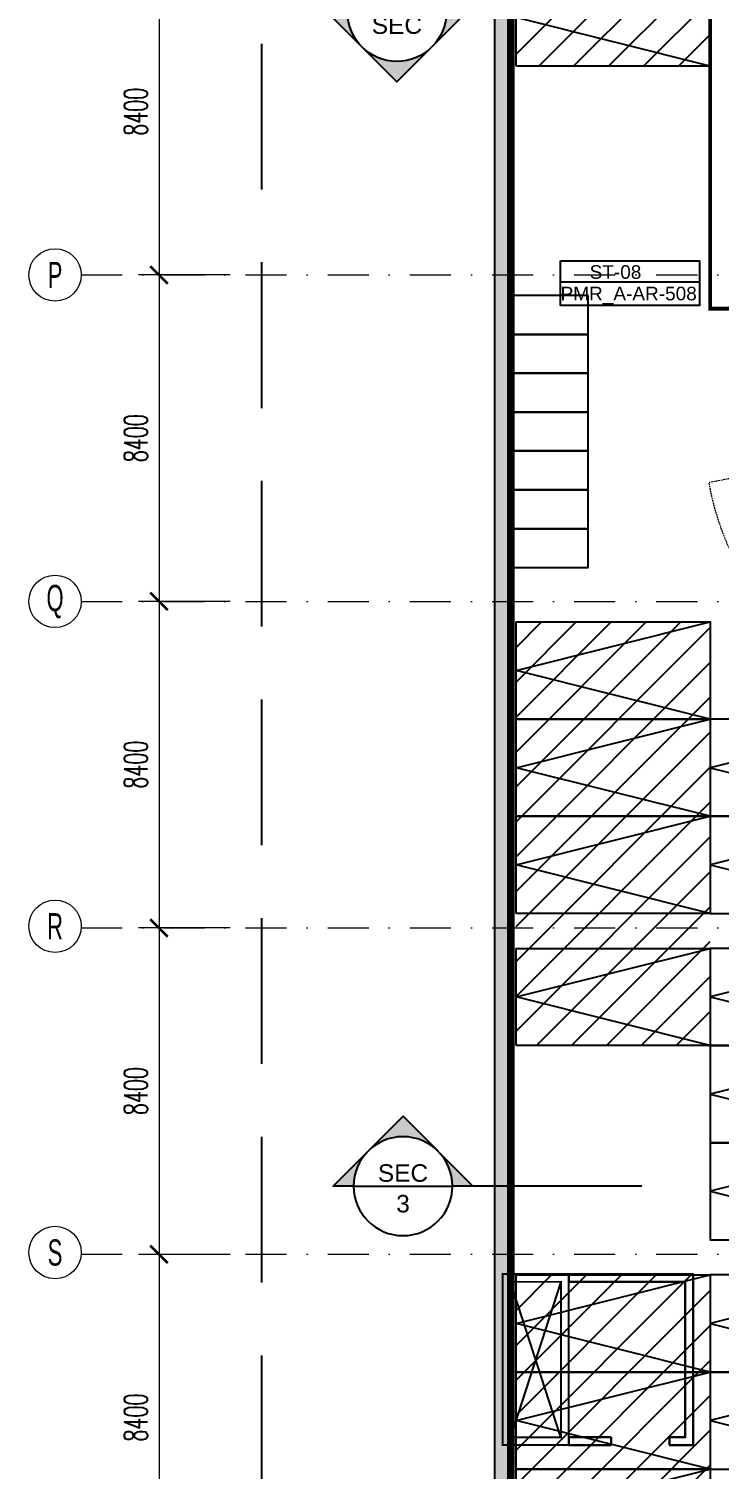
# Model space of a CAD drawing. Header units: millimetres. Extents: x 2509692 to 6766201, y 361130 to 898117.
# Drawn here: x 2513852 to 2531616, y 720265 to 757327 of the extents above; entities that cross this region are included whole.
import ezdxf
from ezdxf.enums import TextEntityAlignment as Align

# ---------------------------------------------------------------- set-up
doc = ezdxf.new("R2010")
doc.units = ezdxf.units.MM
doc.header["$LTSCALE"] = 100
for name, pattern in [('( Hidden )', [0.375, 0.25, -0.125]), ('01.MAIN DRAWING_NW$0$(X-REF)S12-200-HIDDEN', [0.375, 0.25, -0.125]), ('01.NW_MACHINES$0$DASHED', [0.75, 0.5, -0.25]), ('AUDIT_I_191030115539-19', [0]), ('DASHDOT', [1, 0.5, -0.25, 0, -0.25]), ('PAMIR A_GROUND FLOOR GRID$0$( Dashed )', [0.75, 0.5, -0.25]), ('PAMIR A_GROUND FLOOR GRID$0$ACAD_ISO05W100', [33, 24, -3, 0, -3, 0, -3]), ('PAMIR A_GROUND FLOOR GRID$0$CMP LANDSUBDIVISION$0$ACAD_ISO12W100', [21, 12, -3, 0, -3, 0, -3]), ('PAMIR A_GROUND FLOOR GRID$0$CMP LANDSUBDIVISION$0$DASHED2', [0.375, 0.25, -0.125]), ('PAMIR A_GROUND FLOOR GRID$0$DGN Style 4', [21.138408, 10.562602, -5.281301, 0.013203, -5.281301])]:
    doc.linetypes.add(name, pattern=pattern)
doc.layers.get('0').update_dxf_attribs({"color": 8})
doc.layers.get('Defpoints').update_dxf_attribs({"color": 8})
for name, color, linetype in [('2 WHEELER PARKING', 8, 'AUDIT_I_191030115539-19'), ('4 WHEELER', 8, 'Continuous'), ('4 wheeler jockey', 8, 'Continuous'), ('A_Cross Reference', 8, 'Continuous'), ('A_CUTOUT', 8, 'Continuous'), ('A_RCC', 8, 'Continuous'), ('A_STAIRCASE DIM', 8, 'Continuous'), ('A_wall', 8, 'Continuous'), ('CAR', 8, 'Continuous'), ('PAMIR A_GROUND FLOOR GRID$0$CMP LANDSUBDIVISION$0$MP-PROP-ASSET LINE', 8, 'PAMIR A_GROUND FLOOR GRID$0$CMP LANDSUBDIVISION$0$ACAD_ISO12W100'), ('SECTION LINES', 8, 'Continuous')]:
    doc.layers.add(name, color=color, linetype=linetype)
for name, color, linetype, lineweight in [('A-WALL', 8, 'Continuous', 30), ('AC-ZONING LINE', 8, 'Continuous', 15), ('CAMERA', 5, 'Continuous', 20), ('CAMERA RANGE', 2, '01.MAIN DRAWING_NW$0$(X-REF)S12-200-HIDDEN', 20), ('CLOUD REFERNCE', 8, 'Continuous', 0), ('PAMIR A_GROUND FLOOR GRID$0$A_GRID 8.4 x 8.4 MT.', 8, 'PAMIR A_GROUND FLOOR GRID$0$DGN Style 4', 0), ('PAMIR A_GROUND FLOOR GRID$0$A_GRID DIMENSIONS', 8, 'Continuous', 0), ('PAMIR A_GROUND FLOOR GRID$0$A_GRID NUMBERING', 8, 'Continuous', 0), ('PAMIR A_GROUND FLOOR GRID$0$CMP LANDSUBDIVISION$0$MP-BASEMENT LIN', 8, 'PAMIR A_GROUND FLOOR GRID$0$ACAD_ISO05W100', 20)]:
    doc.layers.add(name, color=color, linetype=linetype, lineweight=lineweight)
doc.styles.add('PAMIR A_GROUND FLOOR GRID$0$ASSET_03_GRID$0$F6', font='arial.ttf', dxfattribs={"width": 0.6})
doc.styles.add('PAMIR A_GROUND FLOOR GRID$0$ASSET_03_GRID$0$MISC', font='romans.shx', dxfattribs={"width": 0.6})
doc.styles.get("Standard").update_dxf_attribs({"font": 'arial.ttf'})
doc.dimstyles.new('PAMIR A_GROUND FLOOR GRID$0$ASSET_03_GRID$0$TPCL-DIM-300', dxfattribs={"dimscale": 300, "dimtxt": 2.25, "dimasz": 1.5, "dimexe": 1.75, "dimexo": 1, "dimgap": 1, "dimtad": 2, "dimdec": 0, "dimzin": 0, "dimdsep": 46, "dimtxsty": 'PAMIR A_GROUND FLOOR GRID$0$ASSET_03_GRID$0$MISC', "dimblk": 'PAMIR A_GROUND FLOOR GRID$0$ASSET_03_GRID$0$_ArchTick', "dimcen": 1, "dimdle": 2, "dimclrd": 1, "dimclre": 1, "dimclrt": 7, "dimadec": 0, "dimazin": 0, "dimtfac": 1, "dimtdec": 0, "dimtofl": 0, "dimtmove": 0, "dimatfit": 3, "dimfxl": 1, "dimtolj": 1, "dimtzin": 0, "dimlwd": -1, "dimlwe": -1, "dimarcsym": 0})

# ---------------------------------------------------------------- blocks, each defined once
blk = doc.blocks.new('2 WHEELER 1')
at = {"layer": '2 WHEELER PARKING', "linetype": 'ByBlock', "lineweight": -2, "ltscale": 0.5}
blk.add_lwpolyline([(-2000, 0), (0, 0), (0, -1000), (-2000, -1000)], close=True, dxfattribs=at)
blk = doc.blocks.new('qdfesw')
at = {"layer": '4 wheeler jockey', "linetype": 'ByBlock', "lineweight": -2, "ltscale": 0.5}
blk.add_lwpolyline([(2705606, 1306842), (2708106, 1306842), (2708106, 1311842), (2705606, 1311842)], close=True, dxfattribs=at)
blk.add_lwpolyline([(2705606, 1311842), (2706856, 1306842), (2708106, 1311842)], dxfattribs=at)
blk = doc.blocks.new('JOCKEY PARK')
at = {"layer": 'A_STAIRCASE DIM', "transparency": 33554687}
h = blk.add_hatch(dxfattribs=at)
h.set_pattern_fill('ANSI31', color=8, scale=200)
h.set_pattern_definition([(45, (1000500, -500), (-449.0128, 449.0128), [])])
h.paths.add_polyline_path([(3526745, 803042), (3531888, 803042), (3531888, 787065), (3526745, 787065)])
h.paths.add_polyline_path([(3526888, 786165), (3531888, 786165), (3531888, 776165), (3526888, 776165)])
h.paths.add_polyline_path([(3526888, 775165), (3531883, 775165), (3531883, 755865), (3526888, 755865)])
h.paths.add_polyline_path([(3526888, 741565), (3531888, 741565), (3531888, 730665), (3526888, 730665)])
h.paths.add_polyline_path([(3526888, 724765), (3531888, 724765), (3531888, 702965), (3526888, 702965)])
h.paths.add_polyline_path([(3526888, 697065), (3531888, 697065), (3531888, 692065), (3526888, 692065)])
h.paths.add_polyline_path([(3565488, 766765), (3570488, 766765), (3570488, 759265), (3565488, 759265)])
h.paths.add_polyline_path([(3594211, 766765), (3599211, 766765), (3599211, 759265), (3594211, 759265)])
h.paths.add_polyline_path([(3632688, 811365), (3637688, 811365), (3637688, 750865), (3632688, 750865)])
h.paths.add_polyline_path([(3603738, 707470), (3619638, 707470), (3619638, 702470), (3603738, 702470)])
h.paths.add_polyline_path([(3632688, 739065), (3637688, 739065), (3637688, 700465), (3632688, 700465)])
h.paths.add_polyline_path([(3578660, 799643), (3586160, 799643), (3586160, 794643), (3578660, 794643)])
h.paths.add_polyline_path([(3565260, 803043), (3570260, 803043), (3570260, 795543), (3565260, 795543)])
h.paths.add_polyline_path([(3615888, 820665), (3615888, 821075)])
h.paths.add_polyline_path([(3561860, 863093), (3577760, 863093), (3577760, 858093), (3561860, 858093)])
h.paths.add_polyline_path([(3589560, 863093), (3594560, 863093), (3594560, 858093), (3589560, 858093)])
h.paths.add_polyline_path([(3595460, 863093), (3602960, 863093), (3602960, 858093), (3595460, 858093)])
h.paths.add_polyline_path([(3620538, 863093), (3636438, 863093), (3636438, 858093), (3620538, 858093)])
at = {"layer": '4 wheeler jockey', "xscale": -1, "rotation": 270}
for p in [(2220046, -1949741), (2220046, -1966541), (2220046, -1969041), (2220046, -1971541), (2220046, -1974941), (2220046, -1983341), (2220046, -1985841), (2220046, -1988341)]:
    blk.add_blockref('qdfesw', p, dxfattribs=at)
blk = doc.blocks.new('*U20')
h = blk.add_hatch(color=256)
h.paths.add_polyline_path([(200, -200), (0, -400), (0, -282.8, 0.198912)])
h.paths.add_polyline_path([(400, 0), (200, -200, 0.414214), (200, 200)])
h.paths.add_polyline_path([(131.5, 268.5), (124.4, 254, 0.114349), (0, 282.8), (0, 400)])
h.paths.add_polyline_path([(200, 200, 0.082683), (124.4, 254), (131.5, 268.5)])
h = blk.add_hatch(color=256)
h.paths.add_polyline_path([(200, -200), (0, -400), (0, -282.8, 0.198912)])
h.paths.add_polyline_path([(400, 0), (200, -200, 0.414214), (200, 200)])
h.paths.add_polyline_path([(131.5, 268.5), (124.4, 254, 0.114349), (0, 282.8), (0, 400)])
h.paths.add_polyline_path([(200, 200, 0.082683), (124.4, 254), (131.5, 268.5)])
blk.add_line((0, -282.8), (0, 282.8))
blk.add_lwpolyline([(0, -282.8), (0, -400), (400, 0), (0, 400), (0, 282.8)])
blk.add_circle((0, 0), 282.8)
for tag, p in [('TAGNUMBER', (-100, 0)), ('ELE', (75, 0))]:
    blk.add_attdef(tag, text='', height=100, rotation=270).set_placement(p, align=Align.MIDDLE_CENTER)
blk = doc.blocks.new('A$C7f0d5cc6')
at = {"layer": 'SECTION LINES', "linetype": 'DASHDOT', "ltscale": 100}
blk.add_line((119786, -153146), (5436, -153146), dxfattribs=at)
at = {"layer": 'SECTION LINES', "linetype": '( Hidden )'}
ref = blk.add_blockref('*U20', (3479, -122933), dxfattribs=dict(at, xscale=4.5, yscale=4.5, zscale=4.5, rotation=270))
ref.add_attrib('TAGNUMBER', '4', dxfattribs={"layer": '0', "height": 450}).set_placement((3479, -122483), align=Align.MIDDLE_CENTER)
ref.add_attrib('ELE', 'SEC', dxfattribs={"layer": '0', "height": 450}).set_placement((3479, -123271), align=Align.MIDDLE_CENTER)
ref = blk.add_blockref('*U20', (3636, -153146), dxfattribs=dict(at, xscale=-4.5, yscale=4.5, zscale=4.5, rotation=270))
ref.add_attrib('TAGNUMBER', '3', dxfattribs={"layer": '0', "height": 450}).set_placement((3636, -153596), align=Align.MIDDLE_CENTER)
ref.add_attrib('ELE', 'SEC', dxfattribs={"layer": '0', "height": 450}).set_placement((3636, -152808), align=Align.MIDDLE_CENTER)
blk = doc.blocks.new('STAIRCASE TAG ATTRIBUTE')
at = {"layer": 'A_Cross Reference'}
blk.add_line((5351252, 576357), (5354829, 576357), dxfattribs=at)
blk.add_lwpolyline([(5351252, 576891), (5354829, 576891), (5354829, 575746), (5351252, 575746)], close=True, dxfattribs=at)
at = {"layer": 'A_wall'}
for tag, p in [('ST-', (5352379, 576432)), ('PMR_A-AR-', (5351308, 575878))]:
    blk.add_attdef(tag, p, '', height=350, dxfattribs=at)
blk = doc.blocks.new('staicases')
at = {"layer": 'CLOUD REFERNCE', "linetype": 'DASHDOT', "ltscale": 10, "const_width": 100}
blk.add_lwpolyline([(5606951, 476495), (5615160, 476495), (5615160, 466403), (5606951, 466413)], close=True, dxfattribs=at)
at = {"layer": 'A_wall'}
ref = blk.add_blockref('STAIRCASE TAG ATTRIBUTE', (251850, -109252), dxfattribs=at)
ref.add_attrib('PMR_A-AR-', 'PMR_A-AR-508', (5603102, 466626), dxfattribs={"height": 350})
ref.add_attrib('ST-', 'ST-08', (5603850, 467180), dxfattribs={"height": 350})
blk = doc.blocks.new('PAMIR A_GROUND FLOOR GRID$0$ASSET LINE')
at = {"layer": 'PAMIR A_GROUND FLOOR GRID$0$CMP LANDSUBDIVISION$0$MP-BASEMENT LIN', "color": 3, "linetype": 'PAMIR A_GROUND FLOOR GRID$0$( Dashed )', "ltscale": 100, "flags": 128}
blk.add_lwpolyline([(5601412, 408058), (5601412, 591058), (5713543, 591058), (5713543, 408058)], close=True, dxfattribs=at)
at = {"layer": 'PAMIR A_GROUND FLOOR GRID$0$CMP LANDSUBDIVISION$0$MP-PROP-ASSET LINE', "linetype": 'PAMIR A_GROUND FLOOR GRID$0$CMP LANDSUBDIVISION$0$DASHED2', "ltscale": 150, "flags": 128}
blk.add_lwpolyline([(5595412, 402058), (5595412, 597058), (5719543, 597058), (5719543, 402058)], close=True, dxfattribs=at)
blk = doc.blocks.new('PAMIR A_GROUND FLOOR GRID$0$ASSET_03_GRID$0$_ArchTick')
at = {"color": 0, "linetype": 'ByBlock', "const_width": 0.15}
blk.add_lwpolyline([(-0.5, -0.5), (0.5, 0.5)], dxfattribs=at)
blk = doc.blocks.new('*D68')
at = {"layer": 'Defpoints', "color": 0, "linetype": 'Continuous', "ltscale": 1500000.0, "transparency": 16777216}
for p in [(2519337, 759393), (2517202, 750993), (2519337, 750993)]:
    blk.add_point(p, dxfattribs=at)
at = {"layer": 'PAMIR A_GROUND FLOOR GRID$0$A_GRID DIMENSIONS', "color": 9, "linetype": 'Continuous', "ltscale": 1500000.0, "transparency": 16777216}
for p, q in [((2517202, 759993), (2517202, 750393)), ((2519037, 759393), (2516677, 759393)), ((2519037, 750993), (2516677, 750993))]:
    blk.add_line(p, q, dxfattribs=at)
at = {"layer": 'PAMIR A_GROUND FLOOR GRID$0$A_GRID DIMENSIONS', "color": 9, "linetype": 'Continuous', "ltscale": 1500000.0, "transparency": 16777216, "xscale": 450, "yscale": 450, "zscale": 450}
for p, rotation in [((2517202, 759393), 90), ((2517202, 750993), 270)]:
    blk.add_blockref('PAMIR A_GROUND FLOOR GRID$0$ASSET_03_GRID$0$_ArchTick', p, dxfattribs=dict(at, rotation=rotation))
at = {"layer": 'PAMIR A_GROUND FLOOR GRID$0$A_GRID DIMENSIONS', "color": 7, "linetype": 'Continuous', "ltscale": 1500000.0, "transparency": 16777216, "insert": (2516602, 755193), "char_height": 600, "attachment_point": 5, "rotation": 90, "style": 'PAMIR A_GROUND FLOOR GRID$0$ASSET_03_GRID$0$MISC'}
blk.add_mtext('\\A1;8400', dxfattribs=at)
blk = doc.blocks.new('*D69')
at = {"layer": 'Defpoints', "color": 0, "linetype": 'Continuous', "ltscale": 1500000.0, "transparency": 16777216}
for p in [(2519337, 750993), (2517202, 742593), (2519337, 742593)]:
    blk.add_point(p, dxfattribs=at)
at = {"layer": 'PAMIR A_GROUND FLOOR GRID$0$A_GRID DIMENSIONS', "color": 9, "linetype": 'Continuous', "ltscale": 1500000.0, "transparency": 16777216}
for p, q in [((2517202, 751593), (2517202, 741993)), ((2519037, 750993), (2516677, 750993)), ((2519037, 742593), (2516677, 742593))]:
    blk.add_line(p, q, dxfattribs=at)
at = {"layer": 'PAMIR A_GROUND FLOOR GRID$0$A_GRID DIMENSIONS', "color": 9, "linetype": 'Continuous', "ltscale": 1500000.0, "transparency": 16777216, "xscale": 450, "yscale": 450, "zscale": 450}
for p, rotation in [((2517202, 750993), 90), ((2517202, 742593), 270)]:
    blk.add_blockref('PAMIR A_GROUND FLOOR GRID$0$ASSET_03_GRID$0$_ArchTick', p, dxfattribs=dict(at, rotation=rotation))
at = {"layer": 'PAMIR A_GROUND FLOOR GRID$0$A_GRID DIMENSIONS', "color": 7, "linetype": 'Continuous', "ltscale": 1500000.0, "transparency": 16777216, "insert": (2516602, 746793), "char_height": 600, "attachment_point": 5, "rotation": 90, "style": 'PAMIR A_GROUND FLOOR GRID$0$ASSET_03_GRID$0$MISC'}
blk.add_mtext('\\A1;8400', dxfattribs=at)
blk = doc.blocks.new('*D70')
at = {"layer": 'Defpoints', "color": 0, "linetype": 'Continuous', "ltscale": 1500000.0, "transparency": 16777216}
for p in [(2519337, 742593), (2517202, 734193), (2519337, 734193)]:
    blk.add_point(p, dxfattribs=at)
at = {"layer": 'PAMIR A_GROUND FLOOR GRID$0$A_GRID DIMENSIONS', "color": 9, "linetype": 'Continuous', "ltscale": 1500000.0, "transparency": 16777216}
for p, q in [((2517202, 743193), (2517202, 733593)), ((2519037, 742593), (2516677, 742593)), ((2519037, 734193), (2516677, 734193))]:
    blk.add_line(p, q, dxfattribs=at)
at = {"layer": 'PAMIR A_GROUND FLOOR GRID$0$A_GRID DIMENSIONS', "color": 9, "linetype": 'Continuous', "ltscale": 1500000.0, "transparency": 16777216, "xscale": 450, "yscale": 450, "zscale": 450}
for p, rotation in [((2517202, 742593), 90), ((2517202, 734193), 270)]:
    blk.add_blockref('PAMIR A_GROUND FLOOR GRID$0$ASSET_03_GRID$0$_ArchTick', p, dxfattribs=dict(at, rotation=rotation))
at = {"layer": 'PAMIR A_GROUND FLOOR GRID$0$A_GRID DIMENSIONS', "color": 7, "linetype": 'Continuous', "ltscale": 1500000.0, "transparency": 16777216, "insert": (2516602, 738393), "char_height": 600, "attachment_point": 5, "rotation": 90, "style": 'PAMIR A_GROUND FLOOR GRID$0$ASSET_03_GRID$0$MISC'}
blk.add_mtext('\\A1;8400', dxfattribs=at)
blk = doc.blocks.new('PAMIR A_GROUND FLOOR GRID$0$ASSET_03_GRID$0$A')
blk.add_circle((0, 0), 4)
at = {"style": 'PAMIR A_GROUND FLOOR GRID$0$ASSET_03_GRID$0$F6', "width": 0.6}
blk.add_attdef('GRTAG', text='', height=4, dxfattribs=at).set_placement((0, 0), align=Align.MIDDLE)
blk = doc.blocks.new('*D39')
at = {"layer": 'Defpoints', "color": 0, "linetype": 'Continuous', "ltscale": 1500000.0, "transparency": 16777216}
for p in [(2519337, 734193), (2517202, 725793), (2519337, 725793)]:
    blk.add_point(p, dxfattribs=at)
at = {"layer": 'PAMIR A_GROUND FLOOR GRID$0$A_GRID DIMENSIONS', "color": 9, "linetype": 'Continuous', "ltscale": 1500000.0, "transparency": 16777216}
for p, q in [((2517202, 734793), (2517202, 725193)), ((2519037, 734193), (2516677, 734193)), ((2519037, 725793), (2516677, 725793))]:
    blk.add_line(p, q, dxfattribs=at)
at = {"layer": 'PAMIR A_GROUND FLOOR GRID$0$A_GRID DIMENSIONS', "color": 9, "linetype": 'Continuous', "ltscale": 1500000.0, "transparency": 16777216, "xscale": 450, "yscale": 450, "zscale": 450}
for p, rotation in [((2517202, 734193), 90), ((2517202, 725793), 270)]:
    blk.add_blockref('PAMIR A_GROUND FLOOR GRID$0$ASSET_03_GRID$0$_ArchTick', p, dxfattribs=dict(at, rotation=rotation))
at = {"layer": 'PAMIR A_GROUND FLOOR GRID$0$A_GRID DIMENSIONS', "color": 7, "linetype": 'Continuous', "ltscale": 1500000.0, "transparency": 16777216, "insert": (2516602, 729993), "char_height": 600, "attachment_point": 5, "rotation": 90, "style": 'PAMIR A_GROUND FLOOR GRID$0$ASSET_03_GRID$0$MISC'}
blk.add_mtext('\\A1;8400', dxfattribs=at)
blk = doc.blocks.new('*D40')
at = {"layer": 'Defpoints', "color": 0, "linetype": 'Continuous', "ltscale": 1500000.0, "transparency": 16777216}
for p in [(2519337, 725793), (2517202, 717393), (2519337, 717393)]:
    blk.add_point(p, dxfattribs=at)
at = {"layer": 'PAMIR A_GROUND FLOOR GRID$0$A_GRID DIMENSIONS', "color": 9, "linetype": 'Continuous', "ltscale": 1500000.0, "transparency": 16777216}
for p, q in [((2517202, 726393), (2517202, 716793)), ((2519037, 725793), (2516677, 725793)), ((2519037, 717393), (2516677, 717393))]:
    blk.add_line(p, q, dxfattribs=at)
at = {"layer": 'PAMIR A_GROUND FLOOR GRID$0$A_GRID DIMENSIONS', "color": 9, "linetype": 'Continuous', "ltscale": 1500000.0, "transparency": 16777216, "xscale": 450, "yscale": 450, "zscale": 450}
for p, rotation in [((2517202, 725793), 90), ((2517202, 717393), 270)]:
    blk.add_blockref('PAMIR A_GROUND FLOOR GRID$0$ASSET_03_GRID$0$_ArchTick', p, dxfattribs=dict(at, rotation=rotation))
at = {"layer": 'PAMIR A_GROUND FLOOR GRID$0$A_GRID DIMENSIONS', "color": 7, "linetype": 'Continuous', "ltscale": 1500000.0, "transparency": 16777216, "insert": (2516602, 721593), "char_height": 600, "attachment_point": 5, "rotation": 90, "style": 'PAMIR A_GROUND FLOOR GRID$0$ASSET_03_GRID$0$MISC'}
blk.add_mtext('\\A1;8400', dxfattribs=at)
blk = doc.blocks.new('car 2500x500')
at = {"layer": 'CAR', "color": 0, "ltscale": 0.5}
blk.add_lwpolyline([(0, 0), (2500, 0), (2500, 5000), (0, 5000)], close=True, dxfattribs=at)
blk.add_lwpolyline([(0, 5000), (1250, 0), (2500, 5000)], dxfattribs=at)
blk = doc.blocks.new('CUTOUTS CEILING')
at = {"layer": 'A_CUTOUT'}
for p, q in [((2297545, 721086), (2296245, 725086)), ((2297545, 725086), (2296245, 721086))]:
    blk.add_line(p, q, dxfattribs=at)
at = {"layer": 'A_CUTOUT', "const_width": 50}
for points in [[(2296045, 725286), (2296045, 720886), (2297745, 720886), (2297745, 725286)], [(2296245, 725086), (2296245, 721086), (2297545, 721086), (2297545, 725086)]]:
    blk.add_lwpolyline(points, close=True, dxfattribs=at)
blk = doc.blocks.new('FAN ROOMS')
at = {"layer": 'A-WALL'}
for points in [[(2300945, 720886), (2300339, 720886), (2300339, 721086), (2300745, 721086), (2300745, 725086), (2297745, 725086), (2297745, 725286), (2300945, 725286)], [(2298839, 721086), (2298839, 720886), (2297745, 720886), (2297745, 721086)]]:
    blk.add_lwpolyline(points, close=True, dxfattribs=at)
blk = doc.blocks.new('dome')
at = {"layer": 'CAMERA'}
blk.add_line((1286, 2299), (1286, -2299), dxfattribs=at)
blk.add_line((1286, 2299), (1286, -2299), dxfattribs=at)
at = {"layer": 'CAMERA', "const_width": 61.2}
blk.add_lwpolyline([(0, 2299), (1286, 2299), (1286, -2299), (0, -2299)], close=True, dxfattribs=at)
blk.add_lwpolyline([(0, 2299), (1286, 2299), (1286, -2299), (0, -2299)], close=True, dxfattribs=at)
at = {"layer": 'CAMERA', "ltscale": 100, "const_width": 61.2}
blk.add_lwpolyline([(1286, 2299, -0.8268059), (1286, -2299)], format="xyb", dxfattribs=at)
at = {"layer": 'CAMERA'}
blk.add_circle((2174, 1239), 308, dxfattribs=at)
blk.add_circle((2174, 1239), 308, dxfattribs=at)
blk.add_arc((846, 0), 2341, 280.83171, 79.16829, dxfattribs=at)
blk.add_arc((846, 0), 2341, 280.83171, 79.16829, dxfattribs=at)
at = {"layer": 'CAMERA RANGE'}
blk.add_line((1281, -3), (45184, -3), dxfattribs=at)
at = {"layer": 'CAMERA RANGE', "linetype": '01.NW_MACHINES$0$DASHED', "ltscale": 5}
blk.add_lwpolyline([(1281, -3), (39261, 21604, -0.274115), (39261, -21610)], format="xyb", close=True, dxfattribs=at)
blk = doc.blocks.new('PAMIR A_GROUND FLOOR GRID')
at = {"layer": 'PAMIR A_GROUND FLOOR GRID$0$A_GRID 8.4 x 8.4 MT.'}
for p, q in [((2515201.8, 750993.4), (2648618.7, 750993.4)), ((2515201.8, 742593.4), (2648618.7, 742593.4)), ((2515201.8, 734193.4), (2648618.7, 734193.4)), ((2515201.8, 725793.4), (2648618.7, 725793.4))]:
    blk.add_line(p, q, dxfattribs=at)
at = {"layer": 'PAMIR A_GROUND FLOOR GRID$0$A_GRID NUMBERING', "xscale": 168.749999999924, "yscale": 168.749999999924, "zscale": 168.749999999924}
for p, values in [((2514526.8, 750993.4), {'GRTAG': 'P'}), ((2514526.8, 742593.4), {'GRTAG': 'Q'}), ((2514526.8, 734234.7), {'GRTAG': 'R'}), ((2514526.8, 725839.7), {'GRTAG': 'S'})]:
    blk.add_blockref('PAMIR A_GROUND FLOOR GRID$0$ASSET_03_GRID$0$A', p, dxfattribs=at).add_auto_attribs(values)
at = {"layer": 'PAMIR A_GROUND FLOOR GRID$0$A_GRID DIMENSIONS', "linetype": 'Continuous', "ltscale": 1500000.0}
for base, p1, p2, picture, middle in [((2517201.9, 750993.4), (2519336.9, 759393.4), (2519336.9, 750993.4), '*D68', (2516601.9, 755193.4)), ((2517201.9, 742593.4), (2519336.9, 750993.4), (2519336.9, 742593.4), '*D69', (2516601.9, 746793.4)), ((2517201.9, 734193.4), (2519336.9, 742593.4), (2519336.9, 734193.4), '*D70', (2516601.9, 738393.4)), ((2517201.9, 725793.4), (2519336.9, 734193.4), (2519336.9, 725793.4), '*D39', (2516601.9, 729993.4)), ((2517201.9, 717393.4), (2519336.9, 725793.4), (2519336.9, 717393.4), '*D40', (2516601.9, 721593.4))]:
    dim = blk.add_linear_dim(base=base, p1=p1, p2=p2, angle=90, dimstyle='PAMIR A_GROUND FLOOR GRID$0$ASSET_03_GRID$0$TPCL-DIM-300', override={"dimtxt": 2, "dimclrd": 9, "dimclre": 9}, dxfattribs=at)
    dim.commit()
    dim.dimension.update_dxf_attribs({"geometry": picture, "text_midpoint": middle})
blk = doc.blocks.new('A$C5d815a77')
at = {"layer": 'PAMIR A_GROUND FLOOR GRID$0$A_GRID 8.4 x 8.4 MT.'}
blk.add_blockref('PAMIR A_GROUND FLOOR GRID', (0, 0), dxfattribs=at)

msp = doc.modelspace()

# ---------------------------------------------------------------- hatches: boundary and pattern name
at = {"transparency": 33554687}
h = msp.add_hatch(color=9, dxfattribs=at)
h.dxf.hatch_style = 1
h.paths.add_polyline_path([(2526244.6246, 874293.3746), (2637575.8264, 874293.3746), (2637575.8264, 692093.3746), (2526244.6246, 692093.3746)], flags=16)
h.paths.add_polyline_path([(2525844.6246, 874693.3746), (2637975.8264, 874693.3746), (2637975.8264, 691693.3746), (2525844.6246, 691693.3746)])

# ---------------------------------------------------------------- linework, layer by layer
at = {"layer": 'A_RCC'}
for points in [[(2525844.6246, 874693.3746), (2637975.8264, 874693.3746), (2637975.8264, 691693.3746), (2525844.6246, 691693.3746)], [(2526244.6246, 874293.3746), (2637575.8264, 874293.3746), (2637575.8264, 692093.3746), (2526244.6246, 692093.3746)]]:
    msp.add_lwpolyline(points, close=True, dxfattribs=at)
at = {"layer": 'AC-ZONING LINE', "color": 3, "const_width": 200}
msp.add_lwpolyline([(2590291.1063, 764764.7179), (2543188.4635, 764686.8809), (2543188.173, 759766.5387), (2539277.5775, 759844.3758), (2539345.0758, 759764.7179), (2539345.0012, 759764.7179), (2539345.0012, 746294.4777), (2539863.4597, 746056.7729), (2539863.4632, 743831.98), (2543544.4938, 744069.6848), (2543552.3865, 750664.7179), (2543548.4401, 750664.7179), (2543548.4402, 751364.718), (2548198.4401, 751366.2304), (2548198.4401, 742763.2048), (2543526.448, 742761.6921), (2543526.4453, 743744.4779), (2532155.119, 743744.476), (2532155.119, 759844.3758), (2526255.119, 759844.3758), (2526255.119, 692093.3762)], dxfattribs=at)

# ---------------------------------------------------------------- block references
for name, p in [('A$C5d815a77', (0, 0)), ('A$C7f0d5cc6', (2519844.6246, 880693.3746))]:
    msp.add_blockref(name, p)
at = {"layer": '2 WHEELER PARKING', "color": 8, "linetype": 'ByBlock', "lineweight": -2, "xscale": -1}
for p in [(2526244.6246, 750464.7163), (2526244.6246, 749464.7163), (2526244.6246, 748464.7163), (2526244.6246, 747464.7163), (2526244.6246, 746464.7163), (2526244.6246, 745464.7163), (2526244.6246, 744464.7163)]:
    msp.add_blockref('2 WHEELER 1', p, dxfattribs=at)
at = {"layer": '4 WHEELER', "rotation": 270}
for p in [(2531387.3556, 739564.7163), (2531387.3556, 737064.7163), (2531387.3556, 733664.7163), (2531387.3556, 731164.7163), (2531387.3556, 728664.7163), (2531387.3556, 725264.7163), (2531387.3556, 722764.7163)]:
    msp.add_blockref('car 2500x500', p, dxfattribs=at)
at = {"layer": 'A-WALL'}
msp.add_blockref('JOCKEY PARK', (-1000500, 500), dxfattribs=at)
at = {"layer": 'A_wall'}
msp.add_blockref('staicases', (-3075567.3888, 283714.4666), dxfattribs=at)
at = {"layer": 'PAMIR A_GROUND FLOOR GRID$0$CMP LANDSUBDIVISION$0$MP-PROP-ASSET LINE'}
msp.add_blockref('PAMIR A_GROUND FLOOR GRID$0$ASSET LINE', (-3075567.3888, 283635.8083), dxfattribs=at)

# ---------------------------------------------------------------- next in the draw order: block references
at = {"layer": 'A_CUTOUT', "color": 2}
msp.add_blockref('CUTOUTS CEILING', (230000, 0), dxfattribs=at)

# ---------------------------------------------------------------- next in the draw order: block references
at = {"layer": 'A-WALL', "color": 2}
msp.add_blockref('FAN ROOMS', (230000, 0), dxfattribs=at)
at = {"layer": 'CAMERA', "xscale": -0.168, "yscale": 0.168, "zscale": 0.168, "rotation": 40.65130915970261}
msp.add_blockref('dome', (2538724.2328, 747192.3634), dxfattribs=at)

doc.saveas('drawing.dxf')
